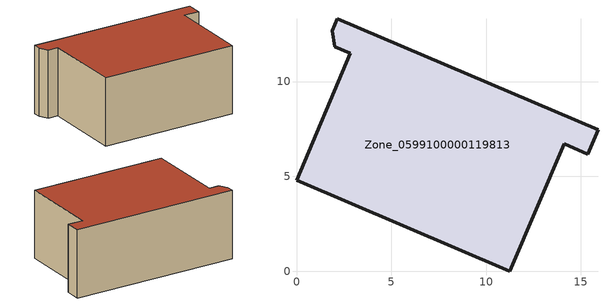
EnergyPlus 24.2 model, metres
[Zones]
Zone_0599100000119813
 floor ground (C_G): 2.85,11.49 2.01,11.85 1.88,12.67 2.16,13.31 15.91,7.45 15.37,6.18 14.12,6.72 11.24,0 0,4.8 z0
 wall outside (C_F): 0,4.8 11.24,0 14.12,6.72 15.37,6.18 15.91,7.45 2.16,13.31 1.88,12.67 2.01,11.85 2.85,11.49 0,4.8 z0:6.06
 roof outside (C_R): 2.01,11.85 2.85,11.49 0,4.8 11.24,0 14.12,6.72 15.37,6.18 15.91,7.45 2.16,13.31 1.88,12.67 z6.06
[BUILDING]
Pand.0599100000119813: North Axis=0; Terrain=City; Loads Convergence Tolerance Value=0.04; Temperature Convergence Tolerance Value=0.4; Solar Distribution=FullExterior; Maximum Number of Warmup Days=25; Minimum Number of Warmup Days=1
[Site:Location]
Rotterdam.The.Hague.AP_ZH_NLD Design_Conditions: Latitude=51.96; Longitude=4.45; Time Zone=1; Elevation=-4.5
[SITE:GROUNDTEMPERATURE:BUILDINGSURFACE]
18, 18, 18, 18, 18, 18, 18, 18, 18, 18, 18, 18
[MATERIAL] Thermal Absorptance=0.9; Solar Absorptance=0.7; Visible Absorptance=0.7
Name | Roughness | Thickness | Conductivity | Density | Specific Heat
G.TI.1992-2005 | MediumSmooth | 0.15 | 0.06 | 540 | 1210
F.TI.1992-2005 | Rough | 0.3 | 0.12 | 1920 | 840
R.TI.1992-2005 | MediumRough | 0.2 | 0.08 | 1500 | 1000
[CONSTRUCTION]
C_G: G.TI.1992-2005
C_F: F.TI.1992-2005
C_R: R.TI.1992-2005
[ZONE]
Zone_0599100000119813: Type=1; Multiplier=1; Ceiling Height=Autocalculate; Volume=Autocalculate; Floor Area=autocalculate; Part of Total Floor Area=Yes
[ZONEINFILTRATION:DESIGNFLOWRATE]
Infil_Zone_0599100000119813: Zone or ZoneList or Space or SpaceList=Zone_0599100000119813; Schedule=AlwaysOn; Design Flow Rate Calculation Method=Flow/Area; Flow Rate per Floor Area=0.0015; Constant Term Coefficient=1; Temperature Term Coefficient=0; Velocity Term Coefficient=0; Velocity Squared Term Coefficient=0
[HVACTEMPLATE:ZONE:IDEALLOADSAIRSYSTEM]
Zone_0599100000119813: Maximum Heating Supply Air Temperature=50; Minimum Cooling Supply Air Temperature=13; Maximum Heating Supply Air Humidity Ratio=0.0156; Minimum Cooling Supply Air Humidity Ratio=0.0077; Heating Limit=NoLimit; Cooling Limit=NoLimit; Dehumidification Control Type=ConstantSensibleHeatRatio; Cooling Sensible Heat Ratio=0.7; Dehumidification Setpoint=60; Humidification Control Type=None; Humidification Setpoint=30; Outdoor Air Method=None; Outdoor Air Flow Rate per Person=0.00944; Outdoor Air Flow Rate per Zone Floor Area=0; Outdoor Air Flow Rate per Zone=0; Demand Controlled Ventilation Type=None; Outdoor Air Economizer Type=NoEconomizer; Heat Recovery Type=None; Sensible Heat Recovery Effectiveness=0.7; Latent Heat Recovery Effectiveness=0.65
[ZONECONTROL:THERMOSTAT]
ThermostatControl_Zone_0599100000119813: Zone or ZoneList=Zone_0599100000119813; Control Type Schedule=DualSetpointControlType; Control 1=Thermostat_Zone_0599100000119813; Temperature Difference Between Cutout And Setpoint=0
[THERMOSTATSETPOINT:DUALSETPOINT]
Thermostat_Zone_0599100000119813: Heating Setpoint Temperature Schedule=HeatingSetpoint_Zone_0599100000119813; Cooling Setpoint Temperature Schedule=CoolingSetpoint_Zone_0599100000119813
[SCHEDULE:COMPACT]
HeatingSetpoint_Zone_0599100000119813: Through: 12/31, For: AllDays, Until: 24:00, 21
CoolingSetpoint_Zone_0599100000119813: Through: 12/31, For: AllDays, Until: 24:00, 24
DualSetpointControlType: Through: 12/31, For: AllDays, Until: 24:00, 4
AlwaysOn: Through: 12/31, For: AllDays, Until: 24:00, 1
